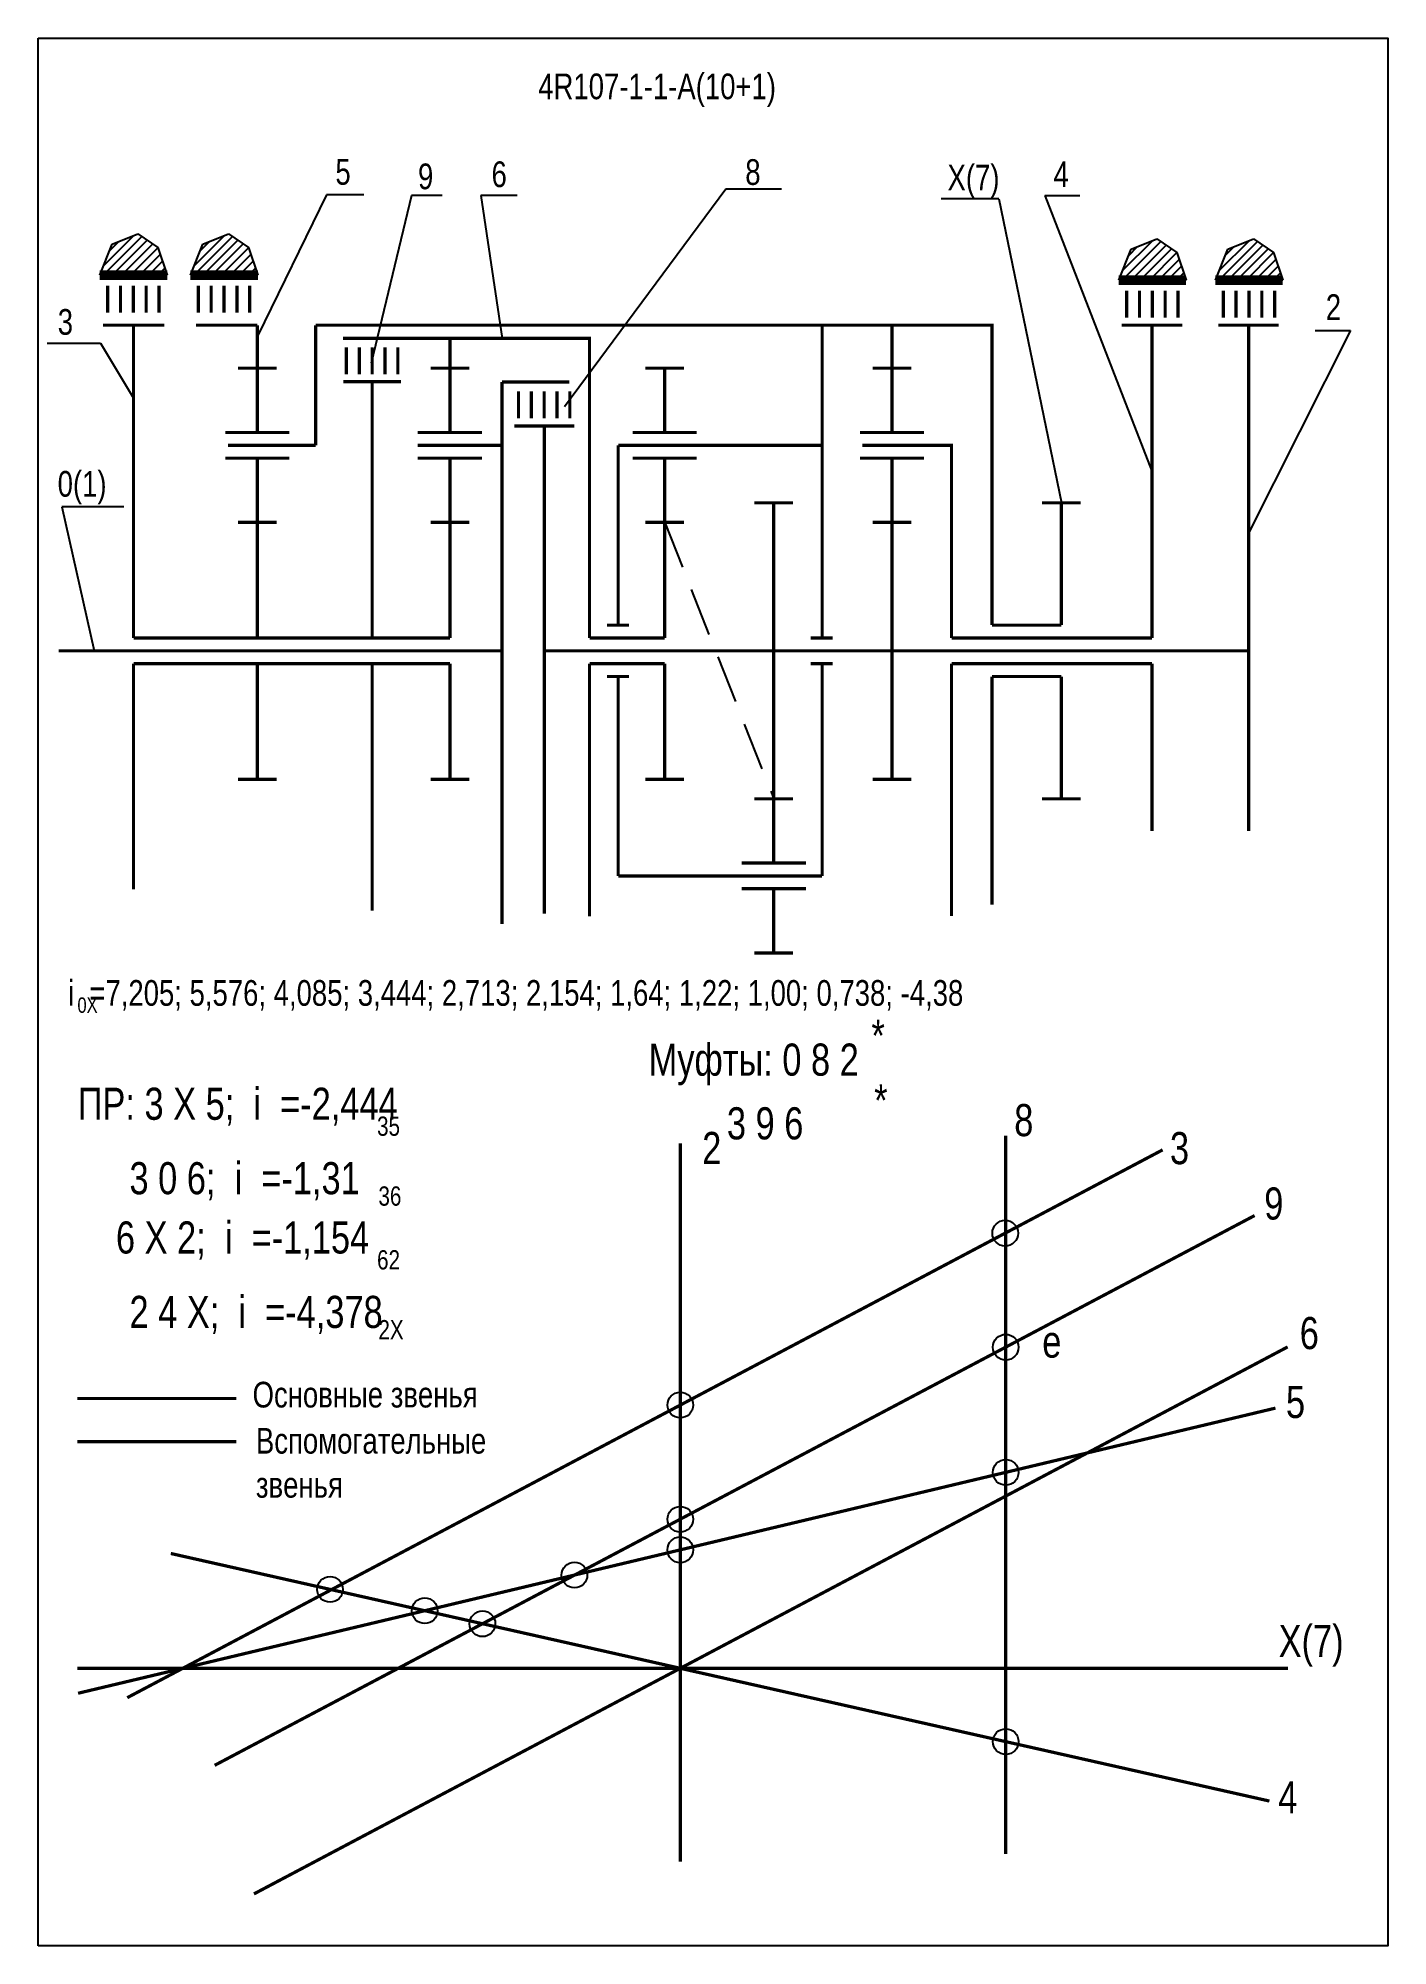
# Model space of a CAD drawing. Extents: x -352 to -142, y 153 to 450.
import ezdxf

# ---------------------------------------------------------------- set-up
doc = ezdxf.new("R2010")
doc.units = 0
doc.header["$LTSCALE"] = 15
doc.linetypes.add('DASHED', pattern=[0.75, 0.5, -0.25])
doc.layers.add('DIM', color=92, linetype='CONTINUOUS')
doc.layers.add('MAIN', color=5, linetype='CONTINUOUS')
doc.styles.add('AMK', font='amk.shx', dxfattribs={"width": 0.8})

msp = doc.modelspace()

# ---------------------------------------------------------------- hatches: boundary and pattern name
at = {"layer": 'DIM'}
h = msp.add_hatch(dxfattribs=at)
h.set_pattern_fill('_USER', color=0, angle=45, style=0, pattern_type=0)
h.set_pattern_definition([(45, (-90.6108, -12.7398), (-0.7071068, 0.7071068), [])])
h.paths.add_polyline_path([(-340.91, 417.78), (-342.85, 412.96), (-332.35, 412.96), (-333.8, 417.28), (-336.92, 419.4)])
h = msp.add_hatch(dxfattribs=at)
h.set_pattern_fill('_USER', color=0, angle=45, style=0, pattern_type=0)
h.set_pattern_definition([(45, (-76.5067, -12.7398), (-0.7071068, 0.7071068), [])])
h.paths.add_polyline_path([(-326.8, 417.78), (-328.75, 412.96), (-318.25, 412.96), (-319.7, 417.28), (-322.81, 419.4)])
h = msp.add_hatch(dxfattribs=at)
h.set_pattern_fill('_USER', color=0, angle=45, style=0, pattern_type=0)
h.set_pattern_definition([(45, (67.9371, -13.4981), (-0.7071068, 0.7071068), [])])
h.paths.add_polyline_path([(-182.36, 417.02), (-184.3, 412.2), (-173.81, 412.2), (-175.26, 416.52), (-178.37, 418.64)])
h = msp.add_hatch(dxfattribs=at)
h.set_pattern_fill('_USER', color=0, angle=45, style=0, pattern_type=0)
h.set_pattern_definition([(45, (82.9718, -13.4981), (-0.7071068, 0.7071068), [])])
h.paths.add_polyline_path([(-167.32, 417.02), (-169.27, 412.2), (-158.77, 412.2), (-160.22, 416.52), (-163.34, 418.64)])

# ---------------------------------------------------------------- linework, layer by layer
at = {"layer": 'DIM', "color": 0}
for p, q in [((-307.56, 425.47), (-318.33, 403.48)), ((-301.75, 425.47), (-307.56, 425.47)), ((-294.35, 425.35), (-300.6, 399.26)), ((-289.56, 425.35), (-294.35, 425.35)), ((-277.89, 425.35), (-283.56, 425.35)), ((-283.56, 425.35), (-280.23, 403.13)), ((-245.41, 426.36), (-270.54, 392.47)), ((-236.76, 426.36), (-245.41, 426.36)), ((-202.96, 424.83), (-211.94, 424.83)), ((-202.96, 424.83), (-193.22, 377.52)), ((-195.79, 425.35), (-190.35, 425.35)), ((-195.79, 425.35), (-179.13, 382.46)), ((-340.91, 417.78), (-336.92, 419.4)), ((-336.92, 419.4), (-333.8, 417.28)), ((-326.8, 417.78), (-322.81, 419.4)), ((-322.81, 419.4), (-319.7, 417.28)), ((-342.85, 412.96), (-340.91, 417.78)), ((-333.8, 417.28), (-332.35, 412.96)), ((-328.75, 412.96), (-326.8, 417.78)), ((-319.7, 417.28), (-318.25, 412.96)), ((-184.3, 412.2), (-182.36, 417.02)), ((-182.36, 417.02), (-178.37, 418.64)), ((-178.37, 418.64), (-175.26, 416.52)), ((-175.26, 416.52), (-173.81, 412.2)), ((-169.27, 412.2), (-167.32, 417.02)), ((-167.32, 417.02), (-163.34, 418.64)), ((-163.34, 418.64), (-160.22, 416.52)), ((-160.22, 416.52), (-158.77, 412.2)), ((-148.26, 404.33), (-164.1, 372.79)), ((-153.74, 404.33), (-148.26, 404.33)), ((-351.05, 402.36), (-342.74, 402.36)), ((-342.74, 402.36), (-337.59, 393.8)), ((-339.09, 376.9), (-348.73, 376.9)), ((-348.73, 376.9), (-343.73, 354.48))]:
    msp.add_line(p, q, dxfattribs=at)
at = {"layer": 'DIM', "color": 0, "linetype": 'DASHED'}
msp.add_line((-254.95, 374.48), (-237.98, 331.44), dxfattribs=at)
at = {"layer": 'DIM', "color": 0, "const_width": 0.5}
for points in [[(-342.36, 405.18), (-332.82, 405.18)], [(-337.59, 405.18), (-337.59, 356.48)], [(-327.86, 405.18), (-318.33, 405.18)], [(-309.27, 405.18), (-219.58, 405.18)], [(-309.27, 386.48), (-309.27, 405.18)], [(-230.45, 386.48), (-230.45, 405.18)], [(-219.58, 405.18), (-204.03, 405.18), (-204.03, 358.48)], [(-179.13, 356.48), (-179.13, 405.18)], [(-164.1, 354.48), (-164.1, 405.18)], [(-304.99, 403.13), (-266.64, 403.13), (-266.64, 356.48)], [(-288.36, 398.48), (-288.36, 403.13)], [(-304.94, 396.38), (-295.99, 396.38)], [(-300.47, 396.38), (-300.47, 356.48)], [(-280.26, 396.34), (-269.79, 396.34)], [(-280.26, 396.34), (-280.26, 311.94)], [(-278.34, 389.47), (-269.03, 389.47)], [(-273.68, 389.47), (-273.68, 313.57)], [(-245.16, 386.48), (-230.45, 386.48), (-230.45, 356.48)], [(-214.58, 386.48), (-210.32, 386.48), (-210.32, 356.48)], [(-237.98, 377.52), (-237.98, 354.48)], [(-193.22, 377.52), (-193.22, 358.48)], [(-337.59, 356.48), (-288.36, 356.48)], [(-210.32, 356.48), (-179.13, 356.48)], [(-204.03, 358.48), (-193.22, 358.48)], [(-349.25, 354.48), (-281.81, 354.48)], [(-296.2, 354.48), (-280.26, 354.48)], [(-237.98, 354.48), (-273.68, 354.48)], [(-237.98, 354.48), (-164.1, 354.48)], [(-237.98, 354.48), (-237.98, 331.44)], [(-164.1, 326.41), (-164.1, 354.48)], [(-337.59, 352.48), (-288.36, 352.48)], [(-337.59, 352.48), (-337.59, 317.37)], [(-300.47, 352.48), (-300.47, 314.01)], [(-266.64, 352.48), (-266.64, 313.17)], [(-230.45, 352.48), (-230.45, 319.44)], [(-210.32, 352.48), (-179.13, 352.48)], [(-210.32, 352.48), (-210.32, 313.22)], [(-204.03, 350.48), (-193.22, 350.48)], [(-204.03, 314.97), (-204.03, 350.48)], [(-193.22, 350.48), (-193.22, 331.44)], [(-179.13, 326.41), (-179.13, 352.48)], [(-201.89, 278.99), (-201.89, 167.16)], [(-177.47, 276.79), (-338.57, 191.5)], [(-252.52, 277.82), (-252.52, 165.99)], [(-324.97, 180.97), (-163.16, 266.56)], [(-346.32, 238.08), (-321.6, 238.08)], [(-346.22, 192.19), (-159.92, 236.58)], [(-160.86, 175.41), (-331.79, 213.95)], [(-346.33, 196.07), (-157.94, 196.07)]]:
    msp.add_lwpolyline(points, dxfattribs=at)
at = {"layer": 'DIM', "color": 0, "linetype": 'DASHED', "const_width": 0.5}
msp.add_lwpolyline([(-158.02, 246.11), (-318.86, 160.95)], dxfattribs=at)
at = {"layer": 'DIM', "color": 0, "linetype": 'DASHED'}
msp.add_lwpolyline([(-346.32, 231.37, 0.5, 0.5, 0), (-321.6, 231.37, 0.5, 0.5, 0)], format="xyseb", dxfattribs=at)
at = {"layer": 'DIM', "color": 0}
for centre in [(-201.96, 263.82), (-201.89, 246.07), (-252.52, 237.06), (-201.89, 226.58), (-252.52, 219.28), (-252.52, 214.52), (-268.99, 210.59), (-307.02, 208.36), (-292.29, 205.04), (-283.3, 203.01), (-201.89, 184.66)]:
    msp.add_circle(centre, 2, dxfattribs=at)
at = {"layer": 'MAIN'}
for points in [[(-352.43, 152.87), (-352.43, 449.87)], [(-352.43, 449.87), (-142.43, 449.87), (-142.43, 152.87), (-352.43, 152.87)]]:
    msp.add_lwpolyline(points, dxfattribs=at)
at = {"layer": 'MAIN', "color": 0}
for points, const_width in [([(-342.85, 412.96), (-332.35, 412.96)], 1.5), ([(-328.75, 412.96), (-318.25, 412.96)], 1.5), ([(-184.3, 412.2), (-173.81, 412.2)], 1.5), ([(-169.27, 412.2), (-158.77, 412.2)], 1.5), ([(-333.62, 411.31), (-333.62, 407.11)], 0.5), ([(-319.51, 411.31), (-319.51, 407.11)], 0.5), ([(-175.07, 410.55), (-175.07, 406.35)], 0.5), ([(-160.04, 410.55), (-160.04, 406.35)], 0.5), ([(-318.33, 398.48), (-318.33, 405.18)], 0.5), ([(-219.58, 398.48), (-219.58, 405.18)], 0.5), ([(-183.84, 405.18), (-174.43, 405.18)], 0.5), ([(-168.8, 405.18), (-159.39, 405.18)], 0.5), ([(-318.33, 398.48), (-321.33, 398.48)], 0.5), ([(-318.33, 388.48), (-318.33, 398.48)], 0.5), ([(-318.33, 398.48), (-315.33, 398.48)], 0.5), ([(-288.36, 398.48), (-291.36, 398.48)], 0.5), ([(-288.36, 388.48), (-288.36, 398.48)], 0.5), ([(-288.36, 398.48), (-285.36, 398.48)], 0.5), ([(-254.95, 398.48), (-257.95, 398.48)], 0.5), ([(-254.95, 388.48), (-254.95, 398.48)], 0.5), ([(-254.95, 398.48), (-251.95, 398.48)], 0.5), ([(-219.58, 398.48), (-222.58, 398.48)], 0.5), ([(-219.58, 388.48), (-219.58, 398.48)], 0.5), ([(-219.58, 398.48), (-216.58, 398.48)], 0.5), ([(-309.27, 386.48), (-322.87, 386.48)], 0.5), ([(-280.26, 386.48), (-293.37, 386.48)], 0.5), ([(-245.16, 386.48), (-262.18, 386.48)], 0.5), ([(-262.18, 358.48), (-262.18, 386.48)], 0.5), ([(-214.58, 386.48), (-224.18, 386.48)], 0.5), ([(-318.33, 384.48), (-323.33, 384.48)], 0.5), ([(-318.33, 374.48), (-318.33, 384.48), (-313.33, 384.48)], 0.5), ([(-288.36, 384.48), (-293.36, 384.48)], 0.5), ([(-288.36, 374.48), (-288.36, 384.48), (-283.36, 384.48)], 0.5), ([(-254.95, 384.48), (-259.95, 384.48)], 0.5), ([(-254.95, 374.48), (-254.95, 384.48), (-249.95, 384.48)], 0.5), ([(-219.58, 384.48), (-224.58, 384.48)], 0.5), ([(-219.58, 374.48), (-219.58, 384.48), (-214.58, 384.48)], 0.5), ([(-237.98, 377.52), (-240.98, 377.52)], 0.5), ([(-237.98, 377.52), (-234.98, 377.52)], 0.5), ([(-193.22, 377.52), (-196.22, 377.52)], 0.5), ([(-193.22, 377.52), (-190.22, 377.52)], 0.5), ([(-318.33, 374.48), (-321.33, 374.48)], 0.5), ([(-318.33, 374.48), (-315.33, 374.48)], 0.5), ([(-318.33, 356.48), (-318.33, 374.48)], 0.5), ([(-288.36, 374.48), (-291.36, 374.48)], 0.5), ([(-288.36, 356.48), (-288.36, 374.48)], 0.5), ([(-288.36, 374.48), (-285.36, 374.48)], 0.5), ([(-254.95, 374.48), (-257.95, 374.48)], 0.5), ([(-254.95, 374.48), (-251.95, 374.48)], 0.5), ([(-254.95, 374.48), (-254.95, 356.48)], 0.5), ([(-219.58, 374.48), (-222.58, 374.48)], 0.5), ([(-219.58, 354.48), (-219.58, 374.48)], 0.5), ([(-219.58, 374.48), (-216.58, 374.48)], 0.5), ([(-266.64, 356.48), (-254.95, 356.48)], 0.5), ([(-232.22, 356.48), (-228.79, 356.48)], 0.5), ([(-219.58, 354.48), (-219.58, 334.48)], 0.5), ([(-318.33, 352.48), (-318.33, 334.48)], 0.5), ([(-288.36, 352.48), (-288.36, 334.48)], 0.5), ([(-266.64, 352.48), (-254.95, 352.48)], 0.5), ([(-262.18, 350.48), (-262.18, 319.44)], 0.5), ([(-254.95, 334.48), (-254.95, 352.48)], 0.5), ([(-232.22, 352.48), (-228.79, 352.48)], 0.5), ([(-318.33, 334.48), (-321.33, 334.48)], 0.5), ([(-318.33, 334.48), (-315.33, 334.48)], 0.5), ([(-288.36, 334.48), (-291.36, 334.48)], 0.5), ([(-288.36, 334.48), (-285.36, 334.48)], 0.5), ([(-254.95, 334.48), (-257.95, 334.48)], 0.5), ([(-254.95, 334.48), (-251.95, 334.48)], 0.5), ([(-219.58, 334.48), (-222.58, 334.48)], 0.5), ([(-219.58, 334.48), (-216.58, 334.48)], 0.5), ([(-237.98, 331.44), (-240.98, 331.44)], 0.5), ([(-237.98, 331.44), (-234.98, 331.44)], 0.5), ([(-237.98, 321.44), (-237.98, 331.44)], 0.5), ([(-237.98, 331.44), (-234.98, 331.44)], 0.5), ([(-193.22, 331.44), (-196.22, 331.44)], 0.5), ([(-193.22, 331.44), (-190.22, 331.44)], 0.5), ([(-193.22, 331.44), (-190.22, 331.44)], 0.5), ([(-230.45, 319.44), (-262.18, 319.44)], 0.5), ([(-237.98, 317.44), (-242.98, 317.44)], 0.5), ([(-237.98, 307.44), (-237.98, 317.44), (-232.98, 317.44)], 0.5), ([(-237.98, 307.44), (-240.98, 307.44)], 0.5), ([(-237.98, 307.44), (-234.98, 307.44)], 0.5)]:
    msp.add_lwpolyline(points, dxfattribs=dict(at, const_width=const_width))
for points in [[(-341.62, 411.31, 0.5, 0.5, 0), (-341.62, 407.11, 0.5, 0.5, 0)], [(-339.62, 411.31, 0.5, 0.5, 0), (-339.62, 407.11, 0.5, 0.5, 0)], [(-337.62, 411.31, 0.5, 0.5, 0), (-337.62, 407.11, 0.5, 0.5, 0)], [(-335.62, 411.31, 0.5, 0.5, 0), (-335.62, 407.11, 0.5, 0.5, 0)], [(-327.51, 411.31, 0.5, 0.5, 0), (-327.51, 407.11, 0.5, 0.5, 0)], [(-325.51, 411.31, 0.5, 0.5, 0), (-325.51, 407.11, 0.5, 0.5, 0)], [(-323.51, 411.31, 0.5, 0.5, 0), (-323.51, 407.11, 0.5, 0.5, 0)], [(-321.51, 411.31, 0.5, 0.5, 0), (-321.51, 407.11, 0.5, 0.5, 0)], [(-183.07, 410.55, 0.5, 0.5, 0), (-183.07, 406.35, 0.5, 0.5, 0)], [(-181.07, 410.55, 0.5, 0.5, 0), (-181.07, 406.35, 0.5, 0.5, 0)], [(-179.07, 410.55, 0.5, 0.5, 0), (-179.07, 406.35, 0.5, 0.5, 0)], [(-177.07, 410.55, 0.5, 0.5, 0), (-177.07, 406.35, 0.5, 0.5, 0)], [(-168.04, 410.55, 0.5, 0.5, 0), (-168.04, 406.35, 0.5, 0.5, 0)], [(-166.04, 410.55, 0.5, 0.5, 0), (-166.04, 406.35, 0.5, 0.5, 0)], [(-164.04, 410.55, 0.5, 0.5, 0), (-164.04, 406.35, 0.5, 0.5, 0)], [(-162.04, 410.55, 0.5, 0.5, 0), (-162.04, 406.35, 0.5, 0.5, 0)], [(-304.47, 401.75, 0.5, 0.5, 0), (-304.47, 397.55, 0.5, 0.5, 0)], [(-302.47, 401.75, 0.5, 0.5, 0), (-302.47, 397.55, 0.5, 0.5, 0)], [(-300.47, 401.75, 0.5, 0.5, 0), (-300.47, 397.55, 0.5, 0.5, 0)], [(-298.47, 401.75, 0.5, 0.5, 0), (-298.47, 397.55, 0.5, 0.5, 0)], [(-296.47, 401.75, 0.5, 0.5, 0), (-296.47, 397.55, 0.5, 0.5, 0)], [(-277.7, 394.88, 0.5, 0.5, 0), (-277.7, 390.68, 0.5, 0.5, 0)], [(-275.7, 394.88, 0.5, 0.5, 0), (-275.7, 390.68, 0.5, 0.5, 0)], [(-273.7, 394.88, 0.5, 0.5, 0), (-273.7, 390.68, 0.5, 0.5, 0)], [(-271.7, 394.88, 0.5, 0.5, 0), (-271.7, 390.68, 0.5, 0.5, 0)], [(-269.7, 394.88, 0.5, 0.5, 0), (-269.7, 390.68, 0.5, 0.5, 0)], [(-313.33, 388.48, 0.5, 0.5, 0), (-323.33, 388.48, 0.5, 0.5, 0)], [(-283.36, 388.48, 0.5, 0.5, 0), (-293.36, 388.48, 0.5, 0.5, 0)], [(-249.95, 388.48, 0.5, 0.5, 0), (-259.95, 388.48, 0.5, 0.5, 0)], [(-214.58, 388.48, 0.5, 0.5, 0), (-224.58, 388.48, 0.5, 0.5, 0)], [(-263.95, 358.48, 0.5, 0.5, 0), (-260.51, 358.48, 0.5, 0.5, 0)], [(-263.95, 350.48, 0.5, 0.5, 0), (-260.51, 350.48, 0.5, 0.5, 0)], [(-232.98, 321.44, 0.5, 0.5, 0), (-242.98, 321.44, 0.5, 0.5, 0)]]:
    msp.add_lwpolyline(points, format="xyseb", dxfattribs=at)

# ---------------------------------------------------------------- texts
at = {"layer": 'DIM', "color": 0, "style": 'AMK', "width": 0.8}
for s, height, p in [('4R107-1-1-A(10+1)', 4, (-274.62, 440.36)), ('5', 4, (-306.18, 427.05)), ('6', 4, (-281.89, 426.68)), ('8', 4, (-242.41, 427.02)), ('4', 4, (-194.45, 426.68)), ('9', 4, (-293.33, 426.35)), ('X(7)', 4, (-210.94, 426.16)), ('2', 4, (-152.08, 405.99)), ('3', 4, (-349.39, 403.69)), ('0(1)', 4, (-349.4, 378.48)), ('i  =7,205; 5,576; 4,085; 3,444; 2,713; 2,154; 1,64; 1,22; 1,00; 0,738; -4,38', 4, (-347.79, 299.22)), ('0X', 2.4, (-346.32, 298.12)), ('*', 5, (-222.78, 292.07)), ('Муфты: 0 8 2', 5, (-257.44, 288.34)), (' ПР: 3 X 5;  i  =-2,444', 5, (-347.76, 281.47)), ('*', 5, (-222.35, 281.99)), ('       3 9 6', 5, (-255.67, 278.42)), ('8', 5, (-200.56, 278.92)), ('35', 3, (-299.7, 278.98)), ('2', 5, (-249.11, 274.58)), ('3', 5, (-176.33, 274.56)), ('    3 0 6;  i  =-1,31', 5, (-344.17, 269.88)), ('36', 3, (-299.49, 268.1)), ('9', 5, (-161.66, 265.94)), ('     6 X 2;  i  =-1,154', 5, (-347.76, 260.65)), ('62', 3, (-299.7, 258.17)), ('    2 4 X;  i  =-4,378', 5, (-344.17, 249.06)), ('2X', 3, (-299.49, 247.29)), ('6', 5, (-156.14, 245.77)), ('e', 5, (-196.2, 244.44)), ('Основные звенья', 4, (-319.07, 236.68)), ('5', 5, (-158.28, 235.04)), ('Вспомогательные ', 4, (-318.55, 229.5)), ('звенья', 4, (-318.55, 222.64)), ('X(7)', 5, (-159.42, 197.83)), ('4', 5, (-159.48, 173.49))]:
    msp.add_text(s, height=height, dxfattribs=at).set_placement(p)

doc.saveas('drawing.dxf')
